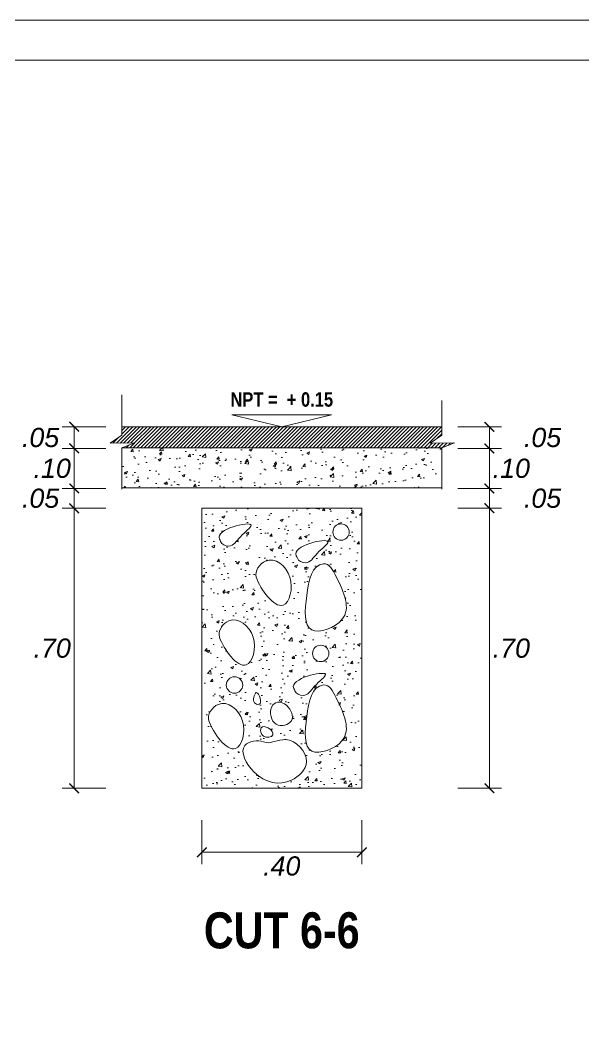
# Model space of a CAD drawing. Header units: millimetres. Extents: x 68 to 194, y 47 to 103.
# Drawn here: x 183.47 to 186.99, y 96.32 to 102.66 of the extents above; entities that cross this region are included whole.
import ezdxf
from ezdxf.enums import TextEntityAlignment as Align

# ---------------------------------------------------------------- set-up
doc = ezdxf.new("R2010")
doc.units = ezdxf.units.MM
for name, color, linetype, lineweight in [('A_Texto', 43, 'Continuous', 9), ('E_Cimentación', 150, 'Continuous', 50), ('G_Achurados', 54, 'Continuous', 5), ('G_Complemento', 30, 'Continuous', 20), ('G_Sombreados', 8, 'Continuous', 9), ('G_Texto', 122, 'Continuous', 20)]:
    doc.layers.add(name, color=color, linetype=linetype, lineweight=lineweight)
doc.layers.add('E_Concreto', color=157, linetype='Continuous')
doc.layers.add('G_Acotación', color=171, linetype='Continuous')
doc.styles.add('ARIAL', font='ariali.ttf', dxfattribs={"height": 0.12})
doc.styles.add('Cotas', font='ARIALNB.TTF', dxfattribs={"height": 0.1})
doc.styles.add('Notas', font='ARIALNB.TTF', dxfattribs={"height": 0.15})
doc.dimstyles.new('Lenin_20', dxfattribs={"dimscale": 0.5, "dimtxt": 0.1, "dimasz": 0.12, "dimexe": 0.15, "dimexo": 0.2, "dimgap": 0.05, "dimtad": 2, "dimtih": 1, "dimtoh": 1, "dimlfac": 0.4, "dimzin": 4, "dimdsep": 46, "dimtxsty": 'ARIAL', "dimblk": 'ARCHTICK', "dimcen": 0.12, "dimclrd": 256, "dimclre": 256, "dimclrt": 4, "dimazin": 1, "dimtm": 1e-09, "dimtfac": 1, "dimtmove": 2, "dimatfit": 2, "dimldrblk": 'ARCHTICK', "dimfxl": 0, "dimtolj": 1, "dimlwd": 13, "dimlwe": 18, "dimarcsym": 0})

# ---------------------------------------------------------------- blocks, each defined once
blk = doc.blocks.new('_ArchTick')
at = {"color": 0, "linetype": 'ByBlock', "const_width": 0.15}
blk.add_lwpolyline([(-0.5, -0.5), (0.5, 0.5)], dxfattribs=at)
blk = doc.blocks.new('*D358')
at = {"layer": 'Defpoints', "color": 0}
for p in [(184.6033, 97.8598), (185.6033, 97.8598), (185.6033, 97.4598)]:
    blk.add_point(p, dxfattribs=at)
at = {"layer": 'G_Acotación', "lineweight": 18}
for p, q in [((184.6033, 97.6598), (184.6033, 97.3848)), ((185.6033, 97.6598), (185.6033, 97.3848))]:
    blk.add_line(p, q, dxfattribs=at)
at = {"layer": 'G_Acotación', "lineweight": 13}
blk.add_line((184.6033, 97.4598), (185.6033, 97.4598), dxfattribs=at)
at = {"layer": 'G_Acotación', "lineweight": 13, "xscale": 0.06, "yscale": 0.06, "zscale": 0.06, "rotation": 180}
blk.add_blockref('_ArchTick', (184.6033, 97.4598), dxfattribs=at)
at = {"layer": 'G_Acotación', "lineweight": 13, "xscale": 0.06, "yscale": 0.06, "zscale": 0.06}
blk.add_blockref('_ArchTick', (185.6033, 97.4598), dxfattribs=at)
at = {"layer": 'G_Acotación', "color": 4, "lineweight": 5, "insert": (185.1033, 97.3736), "char_height": 0.12, "attachment_point": 5, "style": 'ARIAL'}
blk.add_mtext('\\A1;.40', dxfattribs=at)
blk = doc.blocks.new('*D359')
at = {"layer": 'Defpoints', "color": 0}
for p in [(186.1033, 99.6098), (186.4013, 99.6098), (186.1033, 97.8598)]:
    blk.add_point(p, dxfattribs=at)
at = {"layer": 'G_Acotación', "lineweight": 18}
for p, q in [((186.2033, 99.6098), (186.4763, 99.6098)), ((186.2033, 97.8598), (186.4763, 97.8598))]:
    blk.add_line(p, q, dxfattribs=at)
at = {"layer": 'G_Acotación', "lineweight": 13}
blk.add_line((186.4013, 97.8598), (186.4013, 99.6098), dxfattribs=at)
at = {"layer": 'G_Acotación', "lineweight": 13, "xscale": 0.06, "yscale": 0.06, "zscale": 0.06}
for p, rotation in [((186.4013, 99.6098), 90), ((186.4013, 97.8598), 270)]:
    blk.add_blockref('_ArchTick', p, dxfattribs=dict(at, rotation=rotation))
at = {"layer": 'G_Acotación', "color": 4, "lineweight": 5, "insert": (186.5387, 98.7348), "char_height": 0.12, "attachment_point": 5, "style": 'ARIAL'}
blk.add_mtext('\\A1;.70', dxfattribs=at)
blk = doc.blocks.new('*D360')
at = {"layer": 'Defpoints', "color": 0}
for p in [(186.1033, 99.9835), (186.4013, 99.9835), (186.1033, 99.7334)]:
    blk.add_point(p, dxfattribs=at)
at = {"layer": 'G_Acotación', "lineweight": 18}
for p, q in [((186.2033, 99.9835), (186.4763, 99.9835)), ((186.2033, 99.7334), (186.4763, 99.7334))]:
    blk.add_line(p, q, dxfattribs=at)
at = {"layer": 'G_Acotación', "lineweight": 13}
blk.add_line((186.4013, 99.7334), (186.4013, 99.9835), dxfattribs=at)
at = {"layer": 'G_Acotación', "lineweight": 13, "xscale": 0.06, "yscale": 0.06, "zscale": 0.06}
for p, rotation in [((186.4013, 99.9835), 90), ((186.4013, 99.7334), 270)]:
    blk.add_blockref('_ArchTick', p, dxfattribs=dict(at, rotation=rotation))
at = {"layer": 'G_Acotación', "color": 4, "lineweight": 5, "insert": (186.5387, 99.8585), "char_height": 0.12, "attachment_point": 5, "style": 'ARIAL'}
blk.add_mtext('\\A1;.10', dxfattribs=at)
blk = doc.blocks.new('*D361')
at = {"layer": 'Defpoints', "color": 0}
for p in [(186.1033, 100.119), (186.4013, 100.119), (186.1033, 99.9835)]:
    blk.add_point(p, dxfattribs=at)
at = {"layer": 'G_Acotación', "lineweight": 18}
for p, q in [((186.2033, 100.119), (186.4763, 100.119)), ((186.2033, 99.9835), (186.4763, 99.9835))]:
    blk.add_line(p, q, dxfattribs=at)
at = {"layer": 'G_Acotación', "lineweight": 13}
blk.add_line((186.4013, 99.9835), (186.4013, 100.119), dxfattribs=at)
at = {"layer": 'G_Acotación', "lineweight": 13, "xscale": 0.06, "yscale": 0.06, "zscale": 0.06}
for p, rotation in [((186.4013, 100.119), 90), ((186.4013, 99.9835), 270)]:
    blk.add_blockref('_ArchTick', p, dxfattribs=dict(at, rotation=rotation))
at = {"layer": 'G_Acotación', "color": 4, "lineweight": 5, "insert": (186.7338, 100.0512), "char_height": 0.12, "attachment_point": 5, "style": 'ARIAL'}
blk.add_mtext('\\A1;.05', dxfattribs=at)
blk = doc.blocks.new('*D362')
at = {"layer": 'Defpoints', "color": 0}
for p in [(186.1033, 99.7334), (186.4013, 99.7334), (186.1033, 99.6098)]:
    blk.add_point(p, dxfattribs=at)
at = {"layer": 'G_Acotación', "lineweight": 18}
for p, q in [((186.2033, 99.7334), (186.4763, 99.7334)), ((186.2033, 99.6098), (186.4763, 99.6098))]:
    blk.add_line(p, q, dxfattribs=at)
at = {"layer": 'G_Acotación', "lineweight": 13}
blk.add_line((186.4013, 99.6098), (186.4013, 99.7334), dxfattribs=at)
at = {"layer": 'G_Acotación', "lineweight": 13, "xscale": 0.06, "yscale": 0.06, "zscale": 0.06}
for p, rotation in [((186.4013, 99.7334), 90), ((186.4013, 99.6098), 270)]:
    blk.add_blockref('_ArchTick', p, dxfattribs=dict(at, rotation=rotation))
at = {"layer": 'G_Acotación', "color": 4, "lineweight": 5, "insert": (186.7338, 99.6716), "char_height": 0.12, "attachment_point": 5, "style": 'ARIAL'}
blk.add_mtext('\\A1;.05', dxfattribs=at)
blk = doc.blocks.new('*D363')
at = {"layer": 'Defpoints', "color": 0}
for p in [(183.8053, 99.6098), (184.1033, 99.6098), (184.1033, 97.8598)]:
    blk.add_point(p, dxfattribs=at)
at = {"layer": 'G_Acotación', "lineweight": 18}
for p, q in [((184.0033, 99.6098), (183.7303, 99.6098)), ((184.0033, 97.8598), (183.7303, 97.8598))]:
    blk.add_line(p, q, dxfattribs=at)
at = {"layer": 'G_Acotación', "lineweight": 13}
blk.add_line((183.8053, 97.8598), (183.8053, 99.6098), dxfattribs=at)
at = {"layer": 'G_Acotación', "lineweight": 13, "xscale": 0.06, "yscale": 0.06, "zscale": 0.06}
for p, rotation in [((183.8053, 99.6098), 90), ((183.8053, 97.8598), 270)]:
    blk.add_blockref('_ArchTick', p, dxfattribs=dict(at, rotation=rotation))
at = {"layer": 'G_Acotación', "color": 4, "lineweight": 5, "insert": (183.6678, 98.7348), "char_height": 0.12, "attachment_point": 5, "style": 'ARIAL'}
blk.add_mtext('\\A1;.70', dxfattribs=at)
blk = doc.blocks.new('*D364')
at = {"layer": 'Defpoints', "color": 0}
for p in [(183.8053, 99.9835), (184.1033, 99.9835), (184.1033, 99.7334)]:
    blk.add_point(p, dxfattribs=at)
at = {"layer": 'G_Acotación', "lineweight": 18}
for p, q in [((184.0033, 99.9835), (183.7303, 99.9835)), ((184.0033, 99.7334), (183.7303, 99.7334))]:
    blk.add_line(p, q, dxfattribs=at)
at = {"layer": 'G_Acotación', "lineweight": 13}
blk.add_line((183.8053, 99.7334), (183.8053, 99.9835), dxfattribs=at)
at = {"layer": 'G_Acotación', "lineweight": 13, "xscale": 0.06, "yscale": 0.06, "zscale": 0.06}
for p, rotation in [((183.8053, 99.9835), 90), ((183.8053, 99.7334), 270)]:
    blk.add_blockref('_ArchTick', p, dxfattribs=dict(at, rotation=rotation))
at = {"layer": 'G_Acotación', "color": 4, "lineweight": 5, "insert": (183.6678, 99.8585), "char_height": 0.12, "attachment_point": 5, "style": 'ARIAL'}
blk.add_mtext('\\A1;.10', dxfattribs=at)
blk = doc.blocks.new('*D365')
at = {"layer": 'Defpoints', "color": 0}
for p in [(183.8053, 100.119), (184.1033, 100.119), (184.1033, 99.9835)]:
    blk.add_point(p, dxfattribs=at)
at = {"layer": 'G_Acotación', "lineweight": 18}
for p, q in [((184.0033, 100.119), (183.7303, 100.119)), ((184.0033, 99.9835), (183.7303, 99.9835))]:
    blk.add_line(p, q, dxfattribs=at)
at = {"layer": 'G_Acotación', "lineweight": 13}
blk.add_line((183.8053, 99.9835), (183.8053, 100.119), dxfattribs=at)
at = {"layer": 'G_Acotación', "lineweight": 13, "xscale": 0.06, "yscale": 0.06, "zscale": 0.06}
for p, rotation in [((183.8053, 100.119), 90), ((183.8053, 99.9835), 270)]:
    blk.add_blockref('_ArchTick', p, dxfattribs=dict(at, rotation=rotation))
at = {"layer": 'G_Acotación', "color": 4, "lineweight": 5, "insert": (183.5952, 100.0512), "char_height": 0.12, "attachment_point": 5, "style": 'ARIAL'}
blk.add_mtext('\\A1;.05', dxfattribs=at)
blk = doc.blocks.new('*D366')
at = {"layer": 'Defpoints', "color": 0}
for p in [(183.8053, 99.7334), (184.1033, 99.7334), (184.1033, 99.6098)]:
    blk.add_point(p, dxfattribs=at)
at = {"layer": 'G_Acotación', "lineweight": 18}
for p, q in [((184.0033, 99.7334), (183.7303, 99.7334)), ((184.0033, 99.6098), (183.7303, 99.6098))]:
    blk.add_line(p, q, dxfattribs=at)
at = {"layer": 'G_Acotación', "lineweight": 13}
blk.add_line((183.8053, 99.6098), (183.8053, 99.7334), dxfattribs=at)
at = {"layer": 'G_Acotación', "lineweight": 13, "xscale": 0.06, "yscale": 0.06, "zscale": 0.06}
for p, rotation in [((183.8053, 99.7334), 90), ((183.8053, 99.6098), 270)]:
    blk.add_blockref('_ArchTick', p, dxfattribs=dict(at, rotation=rotation))
at = {"layer": 'G_Acotación', "color": 4, "lineweight": 5, "insert": (183.5952, 99.6716), "char_height": 0.12, "attachment_point": 5, "style": 'ARIAL'}
blk.add_mtext('\\A1;.05', dxfattribs=at)

msp = doc.modelspace()

# ---------------------------------------------------------------- hatches: boundary and pattern name
at = {"layer": 'E_Concreto', "lineweight": 5}
h = msp.add_hatch(dxfattribs=at)
h.set_pattern_fill('AR-CONC', color=256, scale=0.001, style=0)
h.set_pattern_definition([(50, (-31.58628, 32.85869), (0.18218467, -0.01593909), [0.01905, -0.20955]), (355, (-31.58628, 32.85869), (-0.03524342, 0.19105685), [0.01524, -0.16764058]), (100.451445, (-31.5711, 32.85736), (0.14694125, 0.17511775), [0.01619001, -0.17809024]), (46.1842, (-31.58628, 32.9095), (0.27107904, -0.04204233), [0.028575, -0.314325]), (96.63556, (-31.5637, 32.90599), (0.23740413, 0.24742612), [0.02428502, -0.2671356]), (351.18415, (-31.58628, 32.9095), (0.23740413, 0.24742612), [0.02285997, -0.25145973]), (21, (-31.56088, 32.89679), (0.15161439, -0.1022652), [0.01905, -0.20955]), (326, (-31.56088, 32.89679), (0.06180203, 0.18418797), [0.01524, -0.16764]), (71.451445, (-31.54825, 32.88827), (0.21341642, 0.08192277), [0.01619001, -0.17808994]), (37.5, (-31.58628, 32.85869), (0.003088603, 0.084555039), [0, -0.165608, 0, -0.17018, 0, -0.168275]), (7.5, (-31.58628, 32.85869), (0.066819663, 0.100180575), [0, -0.097028, 0, -0.161798, 0, -0.064135]), (327.5, (-31.64292, 32.85869), (0.135590595, -0.005728744), [0, -0.0635, 0, -0.19812, 0, -0.26289]), (317.5, (-31.66832, 32.85869), (0.14812918, 0.02542649), [0, -0.08255, 0, -0.131572, 0, -0.18669])])
h.paths.add_polyline_path([(184.6033, 98.1117), (184.6033, 97.8598), (185.6033, 97.8598), (185.6033, 99.6098), (184.9783, 99.6098), (184.6033, 99.6098), (184.6033, 99.4839)])
edge = h.paths.add_edge_path(flags=16)
edge.add_spline(control_points=[(184.9441, 99.1785), (184.9697, 99.1022), (185.1196, 98.8987), (185.2016, 99.1981), (185.0159, 99.3398), (184.9317, 99.2154), (184.9441, 99.1785)], knot_values=[0, 0, 0, 0, 0.241271, 0.420764, 0.603983, 0.720994, 0.720994, 0.720994, 0.720994], degree=3, periodic=0)
edge = h.paths.add_edge_path(flags=16)
edge.add_spline(control_points=[(184.721, 99.4025), (184.7256, 99.3835), (184.7941, 99.3562), (184.8334, 99.4337), (185.0058, 99.5563), (184.6667, 99.4743), (184.7197, 99.4077), (184.721, 99.4025)], knot_values=[0, 0, 0, 0, 0.05853, 0.15149, 0.250185, 0.466126, 0.482352, 0.482352, 0.482352, 0.482352], degree=3, periodic=0)
edge = h.paths.add_edge_path(flags=16)
edge.add_spline(control_points=[(184.7137, 98.8046), (184.7392, 98.7284), (184.8892, 98.5249), (184.9712, 98.8243), (184.7854, 98.966), (184.7013, 98.8416), (184.7137, 98.8046)], knot_values=[0, 0, 0, 0, 0.241271, 0.420764, 0.603983, 0.720994, 0.720994, 0.720994, 0.720994], degree=3, periodic=0)
edge = h.paths.add_edge_path(flags=16)
edge.add_spline(control_points=[(185.2014, 99.2985), (185.2059, 99.2795), (185.2744, 99.2522), (185.3137, 99.3297), (185.4861, 99.4523), (185.1471, 99.3703), (185.2001, 99.3038), (185.2014, 99.2985)], knot_values=[0, 0, 0, 0, 0.05853, 0.15149, 0.250185, 0.466126, 0.482352, 0.482352, 0.482352, 0.482352], degree=3, periodic=0)
edge = h.paths.add_edge_path(flags=16)
edge.add_spline(control_points=[(185.3636, 99.2629), (185.401, 99.2673), (185.4749, 99.1234), (185.5705, 98.9127), (185.2314, 98.7861), (185.2557, 99.0705), (185.2897, 99.2542), (185.3636, 99.2629)], knot_values=[0, 0, 0, 0, 0.112912, 0.383799, 0.583565, 0.801617, 1.02504, 1.02504, 1.02504, 1.02504], degree=3, periodic=0)
h.paths.add_polyline_path([(184.8592, 98.5051, -1), (184.7565, 98.5051, -1)], flags=16)
h.paths.add_polyline_path([(185.3983, 98.7024, -1), (185.2956, 98.7024, -1)], flags=16)
h.paths.add_polyline_path([(185.4228, 99.4609, -1), (185.5255, 99.4609, -1)], flags=16)
edge = h.paths.add_edge_path(flags=16)
edge.add_spline(control_points=[(184.9385, 98.4543), (184.9268, 98.436), (184.9156, 98.3865), (184.9959, 98.3786), (184.9514, 98.4744), (184.9385, 98.4543)], knot_values=[0, 0, 0, 0, 0.065297, 0.094342, 0.165807, 0.165807, 0.165807, 0.165807], degree=3, periodic=0)
edge = h.paths.add_edge_path(flags=16)
edge.add_spline(control_points=[(185.1854, 98.4688), (185.19, 98.4499), (185.2585, 98.4225), (185.2978, 98.5001), (185.4702, 98.6227), (185.1311, 98.5406), (185.1842, 98.4741), (185.1854, 98.4688)], knot_values=[0, 0, 0, 0, 0.05853, 0.15149, 0.250185, 0.466126, 0.482352, 0.482352, 0.482352, 0.482352], degree=3, periodic=0)
edge = h.paths.add_edge_path(flags=16)
edge.add_spline(control_points=[(184.6473, 98.2821), (184.6729, 98.2059), (184.8228, 98.0024), (184.9049, 98.3017), (184.7191, 98.4435), (184.6349, 98.3191), (184.6473, 98.2821)], knot_values=[0, 0, 0, 0, 0.241271, 0.420764, 0.603983, 0.720994, 0.720994, 0.720994, 0.720994], degree=3, periodic=0)
edge = h.paths.add_edge_path(flags=16)
edge.add_spline(control_points=[(185.0402, 98.3688), (185.0257, 98.3342), (185.0423, 98.2306), (185.1975, 98.2674), (185.1504, 98.3765), (185.0814, 98.4097), (185.0462, 98.3831), (185.0402, 98.3688)], knot_values=[0, 0, 0, 0, 0.112638, 0.209511, 0.308199, 0.370233, 0.416713, 0.416713, 0.416713, 0.416713], degree=3, periodic=0)
edge = h.paths.add_edge_path(flags=16)
edge.add_spline(control_points=[(185.3636, 98.5055), (185.401, 98.5099), (185.4749, 98.3659), (185.5705, 98.1553), (185.2314, 98.0286), (185.2557, 98.3131), (185.2897, 98.4967), (185.3636, 98.5055)], knot_values=[0, 0, 0, 0, 0.112912, 0.383799, 0.583565, 0.801617, 1.02504, 1.02504, 1.02504, 1.02504], degree=3, periodic=0)
edge = h.paths.add_edge_path(flags=16)
edge.add_spline(control_points=[(184.9749, 98.2367), (184.9665, 98.2212), (184.9788, 98.1694), (185.0701, 98.1836), (185.0259, 98.2419), (184.9818, 98.2495), (184.9749, 98.2367)], knot_values=[0, 0, 0, 0, 0.052822, 0.111363, 0.163695, 0.207263, 0.207263, 0.207263, 0.207263], degree=3, periodic=0)
edge = h.paths.add_edge_path(flags=16)
edge.add_spline(control_points=[(184.9894, 98.1496), (184.9529, 98.1645), (184.8113, 98.1395), (184.9357, 97.9076), (185.1413, 97.8626), (185.3129, 98.0327), (185.144, 98.2134), (185.0322, 98.1322), (184.9894, 98.1496)], knot_values=[0, 0, 0, 0, 0.118201, 0.294893, 0.532739, 0.682359, 0.872321, 1.011046, 1.011046, 1.011046, 1.011046], degree=3, periodic=0)
at = {"layer": 'G_Achurados', "lineweight": 5, "ltscale": 0.05}
h = msp.add_hatch(dxfattribs=at)
h.set_pattern_fill('ANSI31', color=256, scale=0.005, style=0)
h.set_pattern_definition([(45, (-888.465188, -790.420735), (-0.01122532015, 0.01122532015), [])])
h.paths.add_polyline_path([(186.1033, 99.9877), (186.1843, 100.0178), (186.0309, 100.0162), (186.1033, 100.0656), (186.1033, 100.119), (184.1033, 100.119), (184.1033, 100.0656), (184.0309, 100.0162), (184.1843, 100.0178), (184.1033, 99.9877)])
at = {"layer": 'G_Sombreados', "lineweight": 5}
h = msp.add_hatch(dxfattribs=at)
h.set_pattern_fill('AR-CONC', color=256, scale=0.025, style=0)
h.set_pattern_definition([(50, (183.60327, 97.23769), (0.179315, -0.015688), [0.01875, -0.20625]), (355, (183.60327, 97.2377), (-0.034688, 0.188048), [0.015, -0.165]), (100.4514, (183.61822, 97.23638), (0.144627, 0.17236), [0.015935, -0.1752855]), (46.184, (183.60327, 97.2877), (0.26681, -0.04138), [0.028125, -0.309375]), (96.636, (183.6255, 97.28424), (0.233666, 0.24353), [0.023903, -0.262928]), (351.184, (183.60327, 97.2877), (0.233665, 0.24353), [0.0225, -0.2475]), (21, (183.62827, 97.27519), (0.149227, -0.100655), [0.01875, -0.20625]), (326, (183.62827, 97.2752), (0.060829, 0.1812875), [0.015, -0.165]), (71.4514, (183.6407, 97.2668), (0.210056, 0.080633), [0.015935, -0.1752855]), (37.5, (183.60327, 97.23769), (0.00304, 0.0832235), [0, -0.163, 0, -0.1675, 0, -0.165625]), (7.5, (183.60327, 97.23769), (0.0657674, 0.098603), [0, -0.0955, 0, -0.15925, 0, -0.063125]), (327.5, (183.54752, 97.23769), (0.1334556, -0.0056387), [0, -0.0625, 0, -0.195, 0, -0.25875]), (317.5, (183.52252, 97.23769), (0.1457965, 0.0250262), [0, -0.08125, 0, -0.1295, 0, -0.18375])])
h.paths.add_polyline_path([(186.1061, 99.8943), (186.1812, 99.982), (186.0309, 99.8992), (186.1033, 99.9877), (184.1033, 99.9877), (184.1756, 99.8992), (184.0253, 99.982), (184.1005, 99.8943), (184.1033, 99.7377), (184.6033, 99.7377), (185.6033, 99.7377), (186.1033, 99.7377)])

# ---------------------------------------------------------------- linework, layer by layer
at = {"lineweight": 5}
for points in [[(193.7519, 75.1029), (193.7519, 102.6587), (152.7019, 102.6587), (152.7019, 75.1029)], [(193.5019, 75.3529), (193.5019, 102.4087), (152.9519, 102.4087), (152.9519, 75.3529)]]:
    msp.add_lwpolyline(points, close=True, dxfattribs=at)
at = {"layer": 'E_Cimentación', "color": 3, "lineweight": 5}
msp.add_lwpolyline([(185.6033, 99.6098), (184.9783, 99.6098), (184.6033, 99.6098), (184.6033, 99.4839), (184.6033, 98.1117), (184.6033, 97.8598), (185.6033, 97.8598)], close=True, dxfattribs=at)
at = {"layer": 'E_Concreto', "color": 7, "lineweight": 5}
for centre in [(185.4741, 99.4609), (185.3469, 98.7024), (184.8078, 98.5051)]:
    msp.add_circle(centre, 0.0513, dxfattribs=at)
for points, start_tangent, end_tangent in [([(184.721, 99.4025), (184.7718, 99.3735), (184.8445, 99.4315), (184.9114, 99.5041), (184.7138, 99.417), (184.721, 99.4025)], (0.234801, -0.972044), (0.234801, -0.972044)), ([(185.2014, 99.2985), (185.2522, 99.2695), (185.3248, 99.3275), (185.3917, 99.4001), (185.1941, 99.313), (185.2014, 99.2985)], (0.234801, -0.972044), (0.234801, -0.972044)), ([(184.9441, 99.1785), (185.1111, 99.0043), (185.1546, 99.1785), (185.0022, 99.28), (184.9441, 99.1785)], (0.318131, -0.948047), (0.318131, -0.948047)), ([(185.3636, 99.2629), (185.4435, 99.1831), (185.4798, 98.9147), (185.291, 98.8494), (185.2597, 99.0652), (185.3636, 99.2629)], (0.993061, 0.117597), (0.993061, 0.117597)), ([(184.7137, 98.8046), (184.8807, 98.6305), (184.9242, 98.8046), (184.7718, 98.9062), (184.7137, 98.8046)], (0.318131, -0.948047), (0.318131, -0.948047)), ([(185.1854, 98.4688), (185.2363, 98.4398), (185.3089, 98.4979), (185.3758, 98.5704), (185.1782, 98.4834), (185.1854, 98.4688)], (0.234801, -0.972044), (0.234801, -0.972044)), ([(185.3636, 98.5055), (185.4435, 98.4257), (185.4798, 98.1572), (185.291, 98.0919), (185.2597, 98.3077), (185.3636, 98.5055)], (0.993061, 0.117597), (0.993061, 0.117597)), ([(184.9385, 98.4543), (184.9385, 98.389), (184.9676, 98.389), (184.9385, 98.4543)], (-0.538019, -0.842933), (-0.538019, -0.842933)), ([(184.6473, 98.2821), (184.8143, 98.108), (184.8579, 98.2821), (184.7054, 98.3837), (184.6473, 98.2821)], (0.318131, -0.948047), (0.318131, -0.948047)), ([(185.0402, 98.3688), (185.0693, 98.26), (185.1636, 98.2817), (185.1346, 98.3761), (185.0765, 98.3978), (185.0402, 98.3688)], (-0.386675, -0.922216), (-0.386675, -0.922216)), ([(184.9749, 98.2367), (184.9894, 98.1859), (185.0475, 98.1932), (185.0184, 98.2367), (184.9749, 98.2367)], (-0.475844, -0.879529), (-0.475844, -0.879529)), ([(184.9894, 98.1496), (184.8732, 98.1279), (184.9313, 97.961), (185.1636, 97.9102), (185.258, 98.0263), (185.1273, 98.1641), (184.9894, 98.1496)], (-0.926216, 0.376993), (-0.926216, 0.376993))]:
    msp.add_spline(points, degree=3, dxfattribs=dict(at, start_tangent=start_tangent, end_tangent=end_tangent))
at = {"layer": 'G_Complemento', "color": 7, "lineweight": 5}
for p, q in [((186.1033, 100.119), (184.1033, 100.119)), ((186.1033, 99.9877), (184.1033, 99.9877)), ((186.1033, 99.7377), (184.1033, 99.7377))]:
    msp.add_line(p, q, dxfattribs=at)
for points in [[(184.1033, 100.3182), (184.1033, 100.0656), (184.0309, 100.0162), (184.1843, 100.0178), (184.1033, 99.9877), (184.1033, 99.8547), (184.1033, 99.7297)], [(186.1033, 100.2823), (186.1033, 100.0656), (186.0309, 100.0162), (186.1843, 100.0178), (186.1033, 99.9877), (186.1033, 99.8547), (186.1033, 99.7297)]]:
    msp.add_lwpolyline(points, dxfattribs=at)
at = {"layer": 'G_Texto', "lineweight": 5}
msp.add_lwpolyline([(185.1033, 100.119), (184.7915, 100.1926), (185.415, 100.1926)], close=True, dxfattribs=at)

# ---------------------------------------------------------------- texts
at = {"layer": 'A_Texto', "lineweight": 5, "style": 'Notas'}
msp.add_text('CUT 6-6', height=0.225, rotation=0.03015, dxfattribs=at).set_placement((185.1033, 96.8598), align=Align.CENTER)
at = {"layer": 'G_Texto', "lineweight": 5, "insert": (185.1033, 100.2887), "char_height": 0.09, "width": 1.72, "attachment_point": 5, "style": 'Cotas'}
msp.add_mtext('NPT =  + 0.15', dxfattribs=at)

# ---------------------------------------------------------------- dimensions: what is measured, and where the dimension line sits
at = {"layer": 'G_Acotación', "lineweight": 5}
for base, p1, p2, picture, middle in [((183.8053, 100.119), (184.1033, 99.9835), (184.1033, 100.119), '*D365', (183.5952, 100.0512)), ((186.4013, 100.119), (186.1033, 99.9835), (186.1033, 100.119), '*D361', (186.7338, 100.0512)), ((183.8053, 99.9835), (184.1033, 99.7334), (184.1033, 99.9835), '*D364', (183.6678, 99.8585)), ((186.4013, 99.9835), (186.1033, 99.7334), (186.1033, 99.9835), '*D360', (186.5387, 99.8585)), ((183.8053, 99.7334), (184.1033, 99.6098), (184.1033, 99.7334), '*D366', (183.5952, 99.6716)), ((186.4013, 99.7334), (186.1033, 99.6098), (186.1033, 99.7334), '*D362', (186.7338, 99.6716)), ((183.8053, 99.6098), (184.1033, 97.8598), (184.1033, 99.6098), '*D363', (183.6678, 98.7348)), ((186.4013, 99.6098), (186.1033, 97.8598), (186.1033, 99.6098), '*D359', (186.5387, 98.7348))]:
    dim = msp.add_linear_dim(base=base, p1=p1, p2=p2, angle=90, dimstyle='Lenin_20', dxfattribs=at)
    dim.commit()
    dim.dimension.update_dxf_attribs({"geometry": picture, "text_midpoint": middle})
dim = msp.add_linear_dim(base=(185.6033, 97.4598), p1=(184.6033, 97.8598), p2=(185.6033, 97.8598), dimstyle='Lenin_20', override={"dimexo": 0.4}, dxfattribs=at)
dim.commit()
dim.dimension.update_dxf_attribs({"geometry": '*D358', "text_midpoint": (185.1033, 97.3736)})

doc.saveas('drawing.dxf')
